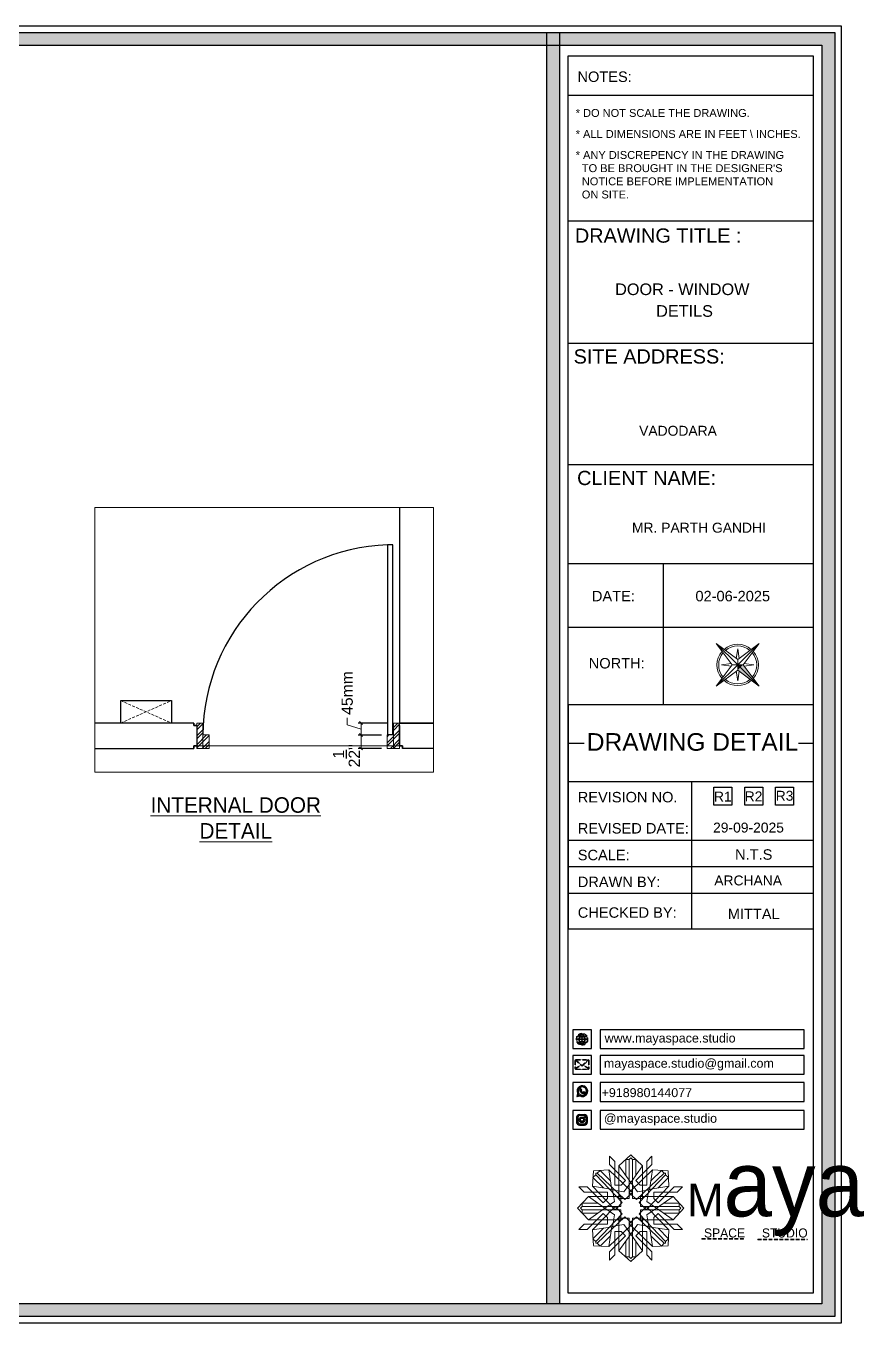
# Model space of a CAD drawing. Header units: millimetres. Extents: x 56222 to 3066687, y -650199 to -121287.
# Drawn here: x 150371 to 150519.8, y -180088.2 to -179858.1 of the extents above; entities that cross this region are included whole.
import ezdxf
from ezdxf.enums import TextEntityAlignment as Align

# ---------------------------------------------------------------- set-up
doc = ezdxf.new("R2010")
doc.units = ezdxf.units.MM
doc.header["$MEASUREMENT"] = 0
doc.header["$PDMODE"] = 35
for name, pattern in [('DASHED', [0.75, 0.5, -0.25]), ('DASHED2', [0.375, 0.25, -0.125]), ('DASHEDX2', [1.5, 1, -0.5])]:
    doc.linetypes.add(name, pattern=pattern)
doc.layers.get('Defpoints').update_dxf_attribs({"color": 220})
doc.layers.add('AR ELE-5', color=134, linetype='Continuous')
for name, color, linetype, lineweight in [('AR-Text', 250, 'Continuous', 13), ('AR-Wall', 7, 'Continuous', 35), ('dim05', 1, 'Continuous', 13), ('Dimension', 10, 'DASHEDX2', 20), ('el', 7, 'Continuous', 20), ('ELEC-wires', 1, 'DASHED2', 13), ('FIRST FLOOR ( DW_RAIL )', 7, 'Continuous', 9), ('FURNITURE', 32, 'Continuous', 9), ('NAME PLATE', 7, 'Continuous', 25), ('sec. mark', 5, 'Continuous', 25), ('SECOND FLOOR', 7, 'Continuous', 9), ('SECOND FLOOR  ( PLINE )', 251, 'Continuous', 30), ('title block', 7, 'Continuous', 9), ('wall', 7, 'Continuous', 30)]:
    doc.layers.add(name, color=color, linetype=linetype, lineweight=lineweight)
doc.layers.add('hatch', color=250, linetype='Continuous', lineweight=9, transparency=0.5)
doc.styles.add('Arial', font='arial.ttf')
doc.styles.add('DATE', font='swissc.ttf', dxfattribs={"height": 6.75})
doc.styles.get("Standard").update_dxf_attribs({"font": 'arial.ttf', "height": 6})
doc.dimstyles.new('ISO-25', dxfattribs={"dimtxt": 2.5, "dimasz": 1, "dimexe": 0.5, "dimexo": 1, "dimtad": 0, "dimdec": 1, "dimlunit": 4, "dimtxsty": 'Standard', "dimblk": 'OBLIQUE', "dimcen": 2.5, "dimclrd": 1, "dimclre": 1, "dimclrt": 5, "dimadec": 0, "dimazin": 0, "dimtfac": 1, "dimtdec": 1, "dimtmove": 0, "dimatfit": 3, "dimfxl": 1, "dimlwd": -1, "dimarcsym": 0})
pattern_1 = [(45, (58.6039, 4.1747), (-0.795495129, 0.795495129), []), (45, (59.1342, 4.1747), (-0.795495129, 0.795495129), [])]

# ---------------------------------------------------------------- blocks, each defined once
blk = doc.blocks.new('FSFSF')
at = {"color": 42, "lineweight": 5, "true_color": 0xe0ac11}
for p, q in [((28600.03, 143.51), (28600.03, 140.16)), ((28602.15, 141.41), (28600.03, 143.51)), ((28602.15, 141.41), (28602.15, 131.95)), ((28603.86, 139.69), (28608.58, 144.08)), ((28607.9, 142.22), (28606.58, 142.22)), ((28606.58, 142.22), (28606.58, 135.84)), ((28607.9, 142.22), (28608.58, 142.85)), ((28607.9, 142.22), (28607.9, 126.58)), ((28613.31, 139.69), (28608.58, 144.08)), ((28609.27, 142.22), (28608.59, 142.85)), ((28609.27, 142.22), (28609.27, 126.58)), ((28609.27, 142.22), (28610.59, 142.22)), ((28610.59, 142.22), (28610.59, 135.84)), ((28615.02, 141.41), (28617.14, 143.51)), ((28615.02, 141.41), (28615.02, 131.95)), ((28617.14, 143.51), (28617.14, 140.16)), ((28593.19, 131.45), (28593.54, 137.71)), ((28593.39, 135), (28594.56, 136.12)), ((28599.8, 138.06), (28593.54, 137.71)), ((28595.12, 136.69), (28594.53, 136.69)), ((28594.56, 136.12), (28594.56, 136.71)), ((28605.17, 124.98), (28594.56, 136.12)), ((28596.24, 137.86), (28595.12, 136.69)), ((28606.27, 126.08), (28595.12, 136.69)), ((28596.24, 137.86), (28600.47, 133.65)), ((28601.03, 130), (28599.8, 138.06)), ((28599.8, 138.05), (28608.58, 129.56)), ((28606.47, 133.76), (28600.03, 140.16)), ((28603.86, 126.58), (28603.86, 139.69)), ((28603.86, 139.69), (28608.58, 133.02)), ((28613.31, 139.69), (28608.59, 133.02)), ((28617.37, 138.05), (28608.59, 129.56)), ((28610.7, 133.76), (28617.14, 140.16)), ((28610.9, 126.08), (28622.05, 136.69)), ((28612.02, 124.98), (28622.62, 136.12)), ((28613.31, 126.58), (28613.31, 139.69)), ((28616.14, 130), (28617.37, 138.06)), ((28620.93, 137.86), (28616.7, 133.65)), ((28617.37, 138.06), (28623.63, 137.71)), ((28620.93, 137.86), (28622.05, 136.69)), ((28622.05, 136.69), (28622.64, 136.69)), ((28622.62, 136.12), (28622.62, 136.71)), ((28623.8, 135), (28622.62, 136.12)), ((28624, 131.45), (28623.65, 137.71)), ((28587.73, 131.22), (28591.08, 131.22)), ((28589.84, 129.1), (28587.73, 131.22)), ((28597.49, 124.78), (28591.08, 131.22)), ((28593.19, 131.45), (28601.69, 122.67)), ((28601.25, 130.22), (28593.19, 131.45)), ((28593.39, 135), (28597.6, 130.78)), ((28604.75, 131.95), (28602.15, 131.95)), ((28606.47, 133.76), (28604.75, 131.95)), ((28605.86, 129.18), (28608.58, 133.02)), ((28611.31, 129.18), (28608.59, 133.02)), ((28610.7, 133.76), (28612.42, 131.95)), ((28612.42, 131.95), (28615.02, 131.95)), ((28623.99, 131.45), (28615.5, 122.67)), ((28615.94, 130.22), (28624, 131.45)), ((28623.8, 135), (28619.59, 130.78)), ((28619.7, 124.78), (28626.1, 131.22)), ((28629.45, 131.22), (28626.1, 131.22)), ((28627.34, 129.1), (28629.45, 131.22)), ((28591.56, 127.39), (28587.17, 122.66)), ((28589.84, 129.1), (28599.29, 129.1)), ((28604.66, 127.39), (28591.56, 127.39)), ((28591.56, 127.39), (28598.23, 122.67)), ((28597.49, 124.78), (28599.29, 126.5)), ((28602.07, 125.39), (28598.23, 122.67)), ((28599.29, 126.5), (28599.29, 129.1)), ((28605.86, 129.18), (28601.03, 130)), ((28602.07, 125.39), (28601.25, 130.22)), ((28603.68, 126.54), (28603.68, 127.39)), ((28604.66, 126.54), (28603.68, 126.54)), ((28604.71, 127.57), (28603.86, 127.57)), ((28607.9, 126.58), (28603.86, 126.58)), ((28604.66, 123.35), (28604.66, 127.39)), ((28604.7, 126.58), (28604.71, 127.57)), ((28606.27, 126.08), (28608.58, 128.27)), ((28607.9, 128.92), (28608.58, 129.56)), ((28607.9, 128.92), (28608.58, 128.27)), ((28609.27, 128.92), (28608.59, 129.56)), ((28609.27, 128.92), (28608.59, 128.27)), ((28610.9, 126.08), (28608.59, 128.27)), ((28609.27, 126.58), (28613.31, 126.58)), ((28611.31, 129.18), (28616.14, 130)), ((28612.46, 126.58), (28612.46, 127.57)), ((28612.46, 127.57), (28613.31, 127.57)), ((28612.52, 123.35), (28612.52, 127.39)), ((28612.52, 127.39), (28625.63, 127.39)), ((28612.52, 126.54), (28613.51, 126.54)), ((28613.51, 126.54), (28613.51, 127.39)), ((28615.12, 125.39), (28615.94, 130.22)), ((28615.12, 125.39), (28618.96, 122.67)), ((28627.34, 129.1), (28617.89, 129.1)), ((28617.89, 126.5), (28617.89, 129.1)), ((28619.7, 124.78), (28617.89, 126.5)), ((28625.63, 127.39), (28618.96, 122.67)), ((28625.63, 127.39), (28630.02, 122.66)), ((28591.56, 117.94), (28587.17, 122.66)), ((28589.03, 123.35), (28588.4, 122.67)), ((28589.03, 121.98), (28588.4, 122.65)), ((28589.03, 123.35), (28589.03, 124.67)), ((28589.03, 124.67), (28595.4, 124.67)), ((28589.03, 123.35), (28604.66, 123.35)), ((28589.03, 121.98), (28604.66, 121.98)), ((28589.03, 121.98), (28589.03, 120.66)), ((28589.03, 120.66), (28595.4, 120.66)), ((28597.49, 120.54), (28591.08, 114.11)), ((28591.56, 117.94), (28598.23, 122.65)), ((28593.19, 113.88), (28601.69, 122.65)), ((28605.17, 120.35), (28594.56, 109.2)), ((28597.49, 120.54), (28599.29, 118.83)), ((28602.07, 119.94), (28598.23, 122.65)), ((28602.33, 123.35), (28601.69, 122.67)), ((28602.33, 121.98), (28601.69, 122.65)), ((28602.33, 123.35), (28602.97, 122.67)), ((28602.33, 121.98), (28602.97, 122.65)), ((28605.17, 124.98), (28602.97, 122.67)), ((28605.17, 120.35), (28602.97, 122.65)), ((28604.66, 121.98), (28604.66, 117.94)), ((28612.02, 124.98), (28614.21, 122.67)), ((28612.02, 120.35), (28614.21, 122.65)), ((28612.02, 120.35), (28622.62, 109.2)), ((28628.16, 123.35), (28612.52, 123.35)), ((28612.52, 121.98), (28612.52, 117.94)), ((28628.16, 121.98), (28612.52, 121.98)), ((28614.85, 123.35), (28614.21, 122.67)), ((28614.85, 121.98), (28614.21, 122.65)), ((28614.85, 123.35), (28615.5, 122.67)), ((28614.85, 121.98), (28615.5, 122.65)), ((28615.12, 119.94), (28618.96, 122.65)), ((28623.99, 113.88), (28615.5, 122.65)), ((28619.7, 120.54), (28617.89, 118.83)), ((28625.63, 117.94), (28618.96, 122.65)), ((28619.7, 120.54), (28626.1, 114.11)), ((28628.16, 124.67), (28621.78, 124.67)), ((28628.16, 120.66), (28621.78, 120.66)), ((28625.63, 117.94), (28630.02, 122.66)), ((28628.16, 123.35), (28628.16, 124.67)), ((28628.16, 123.35), (28628.78, 122.67)), ((28628.16, 121.98), (28628.78, 122.65)), ((28628.16, 121.98), (28628.16, 120.66)), ((28589.84, 116.23), (28587.73, 114.11)), ((28589.84, 116.23), (28599.29, 116.23)), ((28604.66, 117.94), (28591.56, 117.94)), ((28601.25, 115.1), (28593.19, 113.87)), ((28606.27, 119.15), (28595.12, 108.54)), ((28599.29, 118.83), (28599.29, 116.23)), ((28599.8, 107.17), (28608.58, 115.67)), ((28601.03, 115.23), (28599.8, 107.17)), ((28605.86, 116.05), (28601.03, 115.23)), ((28602.07, 119.94), (28601.25, 115.1)), ((28604.66, 118.78), (28603.68, 118.78)), ((28603.68, 118.78), (28603.68, 117.94)), ((28607.9, 118.65), (28603.86, 118.65)), ((28603.86, 118.65), (28603.86, 105.54)), ((28604.71, 117.66), (28603.86, 117.66)), ((28604.7, 118.65), (28604.71, 117.66)), ((28605.86, 116.05), (28608.58, 112.21)), ((28606.27, 119.15), (28608.58, 116.96)), ((28607.9, 103.01), (28607.9, 118.65)), ((28607.9, 116.31), (28608.58, 116.96)), ((28607.9, 116.31), (28608.58, 115.67)), ((28610.9, 119.15), (28608.59, 116.96)), ((28609.27, 116.31), (28608.59, 116.96)), ((28609.27, 116.31), (28608.59, 115.67)), ((28611.31, 116.05), (28608.59, 112.21)), ((28617.37, 107.17), (28608.59, 115.67)), ((28609.27, 118.65), (28613.31, 118.65)), ((28609.27, 103.01), (28609.27, 118.65)), ((28610.9, 119.15), (28622.05, 108.54)), ((28611.31, 116.05), (28616.14, 115.23)), ((28612.46, 118.65), (28612.46, 117.66)), ((28612.46, 117.66), (28613.31, 117.66)), ((28612.52, 118.78), (28613.51, 118.78)), ((28612.52, 117.94), (28625.63, 117.94)), ((28613.31, 118.65), (28613.31, 105.54)), ((28613.51, 118.78), (28613.51, 117.94)), ((28615.12, 119.94), (28615.94, 115.1)), ((28615.94, 115.1), (28624, 113.87)), ((28616.14, 115.23), (28617.37, 107.17)), ((28617.89, 118.83), (28617.89, 116.23)), ((28627.34, 116.23), (28617.89, 116.23)), ((28627.34, 116.23), (28629.45, 114.11)), ((28587.73, 114.11), (28591.08, 114.11)), ((28593.19, 113.87), (28593.54, 107.62)), ((28593.39, 110.32), (28597.6, 114.55)), ((28593.39, 110.32), (28594.56, 109.2)), ((28596.24, 107.37), (28600.47, 111.58)), ((28606.47, 111.47), (28600.03, 105.07)), ((28602.15, 103.82), (28602.15, 113.27)), ((28604.75, 113.27), (28602.15, 113.27)), ((28603.86, 105.54), (28608.58, 112.21)), ((28606.47, 111.47), (28604.75, 113.27)), ((28613.31, 105.54), (28608.59, 112.21)), ((28610.7, 111.47), (28612.42, 113.27)), ((28610.7, 111.47), (28617.14, 105.07)), ((28612.42, 113.27), (28615.02, 113.27)), ((28615.02, 103.82), (28615.02, 113.27)), ((28620.93, 107.37), (28616.7, 111.58)), ((28623.8, 110.32), (28619.59, 114.55)), ((28623.8, 110.32), (28622.62, 109.2)), ((28624, 113.87), (28623.65, 107.62)), ((28629.45, 114.11), (28626.1, 114.11)), ((28599.8, 107.17), (28593.54, 107.52)), ((28595.12, 108.54), (28594.53, 108.54)), ((28594.56, 109.2), (28594.56, 108.61)), ((28596.24, 107.37), (28595.12, 108.54)), ((28600.03, 101.71), (28600.03, 105.07)), ((28603.86, 105.54), (28608.58, 101.15)), ((28606.58, 103.01), (28606.58, 109.38)), ((28613.31, 105.54), (28608.58, 101.15)), ((28610.59, 103.01), (28610.59, 109.38)), ((28617.14, 101.71), (28617.14, 105.07)), ((28617.37, 107.17), (28623.63, 107.52)), ((28620.93, 107.37), (28622.05, 108.54)), ((28622.05, 108.54), (28622.64, 108.54)), ((28622.62, 109.2), (28622.62, 108.61)), ((28602.15, 103.82), (28600.03, 101.71)), ((28607.9, 103.01), (28606.58, 103.01)), ((28607.9, 103.01), (28608.58, 102.38)), ((28609.27, 103.01), (28608.59, 102.38)), ((28609.27, 103.01), (28610.59, 103.01)), ((28615.02, 103.82), (28617.14, 101.71))]:
    blk.add_line(p, q, dxfattribs=at)
blk = doc.blocks.new('hgwg')
at = {"layer": 'Dimension', "true_color": 0xd39e00}
h = blk.add_hatch(color=42, dxfattribs=at)
h.dxf.hatch_style = 1
h.paths.add_polyline_path([(27505.71, 45.05), (27494.27, 45.05), (27494.27, 44.9), (27505.71, 44.9)])
h = blk.add_hatch(color=42, dxfattribs=at)
h.dxf.hatch_style = 1
h.paths.add_polyline_path([(27523.3, 44.9), (27509.68, 44.9), (27509.68, 44.75), (27523.3, 44.75)])
at = {"layer": 'Dimension', "color": 42, "true_color": 0xd39e00}
for p, q in [((27494.27, 45.05), (27505.71, 45.05)), ((27494.27, 44.9), (27494.27, 45.05)), ((27494.27, 44.9), (27505.71, 44.9)), ((27505.71, 45.05), (27505.71, 44.9)), ((27509.68, 44.9), (27523.3, 44.9)), ((27509.68, 44.9), (27509.68, 44.75)), ((27509.68, 44.75), (27523.3, 44.75)), ((27523.3, 44.75), (27523.3, 44.9))]:
    blk.add_line(p, q, dxfattribs=at)
at = {"layer": 'Dimension', "color": 42, "true_color": 0xd39e00, "attachment_point": 1}
for s, width, insert, char_height in [('{\\fCinzel|b0|i0|c0|p2;\\H1.5x;M\\fAmsterdam One|b0|i0|c0|p2;\\H2x;aya}', 85.3277, (27490.17, 69.17), 6), ('{\\fCinzel|b0|i0|c0|p0;SPACE     STUDIO}', 66.129, (27494.83, 47.86), 2.5)]:
    blk.add_mtext_dynamic_manual_height_columns(s, width=width, gutter_width=30, heights=[0], dxfattribs=dict(at, insert=insert, char_height=char_height))
blk = doc.blocks.new('QEGW4TG')
at = {"layer": 'Dimension', "true_color": 0x000000}
h = blk.add_hatch(color=18, dxfattribs=at)
h.dxf.hatch_style = 1
h.paths.add_polyline_path([(2.69, 1.93, 0.170513), (2.95, 1.97, 0.190337), (3.11, 2.18, 0.316231), (3.07, 2.28), (2.79, 2.37, 0.273721), (2.69, 2.34, 0.040749), (2.63, 2.27, -0.441282), (2.53, 2.25, -0.11828), (2.06, 2.64, -0.441282), (2.07, 2.74, 0.040749), (2.13, 2.81, 0.290083), (2.14, 2.92), (2.01, 3.18, 0.316231), (1.91, 3.2, 0.190337), (1.73, 3, 0.170513), (1.72, 2.74, 0.252784)], flags=0)
h.paths.add_polyline_path([(1.19, 1.98), (1.03, 1.3, 0.550912), (1.11, 1.23), (1.75, 1.39, 6.344125)])
h.paths.add_polyline_path([(1.81, 1.7), (1.4, 1.6), (1.5, 2.03, -9.071339)], flags=16)
h.paths.add_polyline_path([(3.11, 2.16, -0.17811), (2.95, 1.97, -0.170513), (2.69, 1.93, -0.252784), (1.72, 2.74, -0.170513), (1.73, 3, -0.17811), (1.89, 3.19, -0.370089), (2.01, 3.18), (2.14, 2.92, -0.307185), (2.13, 2.8, -0.041087), (2.06, 2.73, 0.321676), (2.05, 2.65, 0.126524), (2.55, 2.24, 0.312216), (2.62, 2.26, -0.041087), (2.68, 2.34, -0.290673), (2.79, 2.37), (3.07, 2.28, -0.370089)], flags=0)
h = blk.add_hatch(color=18, dxfattribs=at)
h.dxf.hatch_style = 1
h.paths.add_polyline_path([(2.79, 2.37, 0.273721), (2.69, 2.34, 0.040749), (2.63, 2.27, -0.441282), (2.53, 2.25, -0.11828), (2.06, 2.64, -0.441282), (2.07, 2.74, 0.040749), (2.13, 2.81, 0.290083), (2.14, 2.92), (2.01, 3.18, 0.316231), (1.91, 3.2, 0.190337), (1.73, 3, 0.170513), (1.72, 2.74, 0.252784), (2.69, 1.93, 0.170513), (2.95, 1.97, 0.190337), (3.11, 2.18, 0.316231), (3.07, 2.28)])
for p, q in [((1.19, 1.98), (1.03, 1.3)), ((1.1, 1.23), (1.75, 1.39)), ((1.5, 2.03), (1.4, 1.6)), ((1.4, 1.6), (1.81, 1.7)), ((2.01, 3.18), (2.14, 2.92)), ((3.07, 2.28), (2.8, 2.36))]:
    blk.add_line(p, q)
blk.add_lwpolyline([(0, 0), (4.68, 0), (4.68, 4.68), (0, 4.68)], close=True)
for centre, radius, start, end in [((2.39, 2.56), 1.34, 241.4727, 205.6422), ((2.39, 2.56), 1.04, 235.9962, 210.8333), ((1.09, 1.29), 0.0598, 164.8483, 282.1458), ((2.09, 2.87), 0.39, 159.7007, 198.4072), ((2.96, 3.23), 1.33, 201.4218, 258.1669), ((2.07, 2.87), 0.364, 118.9685, 159.3648), ((1.94, 3.12), 0.0896, 41.8985, 123.1344), ((2.11, 2.68), 0.066, 135.9932, 224.8892), ((1.67, 3.16), 0.586, 312.4617, 321.8728), ((3.12, 3.42), 1.31, 216.5455, 243.5279), ((2.05, 2.87), 0.104, 320.3924, 28.6971), ((2.57, 2.3), 0.066, 234.2482, 323.1441), ((3.11, 1.94), 0.586, 137.2645, 146.6756), ((2.76, 2.27), 0.104, 70.4402, 138.745), ((2.75, 2.31), 0.39, 260.7301, 299.4366), ((2.76, 2.29), 0.364, 299.7725, 340.1688), ((3.03, 2.2), 0.0896, 336.0029, 57.2388)]:
    blk.add_arc(centre, radius, start, end)
blk = doc.blocks.new('ASGERG')
at = {"layer": 'Dimension', "true_color": 0x000000}
h = blk.add_hatch(color=18, dxfattribs=at)
h.dxf.hatch_style = 1
h.paths.add_polyline_path([(0.99, 1.7, 0.353872), (1.69, 1.03), (2.96, 1.03, 0.353872), (3.66, 1.7), (3.66, 2.99, 0.353872), (2.96, 3.67), (1.69, 3.67, 0.353872), (0.99, 2.99)])
h.paths.add_polyline_path([(1.27, 2.97, -0.353872), (1.72, 3.4), (2.94, 3.4, -0.353872), (3.38, 2.97), (3.38, 1.72, -0.353872), (2.94, 1.3), (1.72, 1.3, -0.353872), (1.27, 1.72)], flags=16)
h.paths.add_polyline_path([(3.02, 2.35, -1), (1.64, 2.35, -1)], flags=0)
h.paths.add_polyline_path([(2.74, 2.35, -1), (1.92, 2.35, -1)], flags=0)
h.paths.add_polyline_path([(2.86, 3.02, -1), (3.19, 3.02, -1)], flags=0)
h.paths.add_polyline_path([(1.64, 2.35, 1), (3.02, 2.35, 1)], flags=0)
h = blk.add_hatch(color=18, dxfattribs=at)
h.dxf.hatch_style = 1
h.paths.add_polyline_path([(1.64, 2.35, 1), (3.02, 2.35, 1)])
h.paths.add_polyline_path([(2.74, 2.35, -1), (1.92, 2.35, -1)], flags=16)
h = blk.add_hatch(color=18, dxfattribs=at)
h.dxf.hatch_style = 1
h.paths.add_polyline_path([(3.19, 3.02, 1), (2.86, 3.02, 1)])
for p, q in [((1.69, 3.67), (2.96, 3.67)), ((2.94, 3.4), (1.72, 3.4)), ((0.99, 2.99), (0.99, 1.7)), ((1.27, 2.97), (1.27, 1.72)), ((1.69, 1.03), (2.96, 1.03)), ((2.94, 1.3), (1.72, 1.3)), ((3.38, 2.97), (3.38, 1.72)), ((3.66, 2.99), (3.66, 1.7))]:
    blk.add_line(p, q)
blk.add_lwpolyline([(0, 0), (4.68, 0), (4.68, 4.68), (0, 4.68)], close=True)
for centre, radius in [((2.33, 2.35), 0.694), ((2.33, 2.35), 0.414), ((3.02, 3.02), 0.168)]:
    blk.add_circle(centre, radius)
for centre, radius, start, end in [((1.76, 2.89), 0.778, 94.8631, 172.8127), ((1.76, 2.91), 0.491, 94.8631, 172.8127), ((2.9, 2.91), 0.491, 7.1873, 85.1369), ((2.89, 2.89), 0.778, 7.1873, 85.1369), ((1.76, 1.8), 0.778, 187.1873, 265.1369), ((1.76, 1.78), 0.491, 187.1873, 265.1369), ((2.9, 1.78), 0.491, 274.8631, 352.8127), ((2.89, 1.8), 0.778, 274.8631, 352.8127)]:
    blk.add_arc(centre, radius, start, end)
blk = doc.blocks.new('ETYETE')
at = {"layer": 'Dimension', "true_color": 0x000000}
h = blk.add_hatch(color=18, dxfattribs=at)
h.dxf.hatch_style = 1
h.paths.add_polyline_path([(3.76, 1.14, 0.414214), (4.12, 1.5), (4.12, 3.29, 0.414214), (3.76, 3.65), (0.92, 3.65, 0.414214), (0.56, 3.29), (0.56, 1.5, 0.414214), (0.92, 1.14)])
h.paths.add_polyline_path([(2.61, 2.22), (3.92, 1.34, -0.198912), (3.76, 1.28), (0.92, 1.28, -0.198912), (0.76, 1.34), (2.08, 2.22), (2.34, 1.98)], flags=16)
h.paths.add_polyline_path([(2.34, 2.16), (0.89, 3.51, -0.028783), (0.92, 3.52), (3.76, 3.52, -0.028783), (3.79, 3.51)], flags=16)
h.paths.add_polyline_path([(2.71, 2.32), (3.92, 3.45, -0.202482), (3.99, 3.29), (3.99, 1.5, -0.043076), (3.98, 1.46)], flags=16)
h.paths.add_polyline_path([(1.98, 2.32), (0.7, 1.46, -0.043076), (0.7, 1.5), (0.7, 3.29, -0.202482), (0.76, 3.45)], flags=16)
blk.add_lwpolyline([(0, 0), (4.68, 0), (4.68, 4.68), (0, 4.68)], close=True)
at = {"layer": 'Dimension', "color": 18, "true_color": 0x000000}
for p, q in [((0.56, 3.29), (0.56, 1.5)), ((0.7, 3.29), (0.7, 1.5)), ((0.76, 3.45), (1.98, 2.32)), ((0.89, 3.51), (2.34, 2.16)), ((0.92, 3.65), (3.76, 3.65)), ((0.92, 3.52), (3.76, 3.52)), ((2.34, 2.16), (3.79, 3.51)), ((2.71, 2.32), (3.92, 3.45)), ((3.99, 3.29), (3.99, 1.5)), ((4.12, 3.29), (4.12, 1.5)), ((0.7, 1.46), (1.98, 2.32)), ((0.76, 1.34), (2.08, 2.22)), ((0.92, 1.28), (3.76, 1.28)), ((0.92, 1.14), (3.76, 1.14)), ((2.08, 2.22), (2.34, 1.98)), ((2.34, 1.98), (2.61, 2.22)), ((3.92, 1.34), (2.61, 2.22)), ((3.98, 1.46), (2.71, 2.32))]:
    blk.add_line(p, q, dxfattribs=at)
for centre, radius, start, end in [((0.92, 3.29), 0.358, 90, 180), ((0.92, 3.29), 0.224, 134.2136, 180), ((0.92, 3.29), 0.224, 90, 96.5948), ((3.76, 3.29), 0.358, 0, 90), ((3.76, 3.29), 0.224, 83.4052, 90), ((3.76, 3.29), 0.224, 0, 45.7864), ((0.92, 1.5), 0.358, 180, 270), ((0.92, 1.5), 0.224, 180, 189.8662), ((0.92, 1.5), 0.224, 225, 270), ((3.76, 1.5), 0.358, 270, 0), ((3.76, 1.5), 0.224, 270, 315), ((3.76, 1.5), 0.224, 350.1338, 0)]:
    blk.add_arc(centre, radius, start, end, dxfattribs=at)
blk = doc.blocks.new('DTGWEGEARG')
at = {"layer": 'Dimension', "true_color": 0x000000}
h = blk.add_hatch(color=18, dxfattribs=at)
h.dxf.hatch_style = 1
h.paths.add_polyline_path([(3.83, 2.34, 1), (0.85, 2.34, 1)])
h.paths.add_polyline_path([(2.51, 1.01, 0.105795), (2.96, 1.58, -0.055205), (3.3, 1.41, -0.169822)], flags=16)
h.paths.add_polyline_path([(2.41, 1.12), (2.41, 1.69, -0.058279), (2.81, 1.63, -0.103353)], flags=16)
h.paths.add_polyline_path([(2.26, 1.13, -0.101741), (1.87, 1.63, -0.057171), (2.26, 1.69)], flags=16)
h.paths.add_polyline_path([(2.17, 1.01, -0.169822), (1.38, 1.41, -0.055205), (1.72, 1.58, 0.105795)], flags=16)
h.paths.add_polyline_path([(3.02, 1.72, 0.081336), (3.13, 2.27), (3.68, 2.27, -0.152069), (3.4, 1.52, 0.05687)], flags=16)
h.paths.add_polyline_path([(2.87, 1.77, 0.061945), (2.41, 1.84), (2.41, 2.27), (2.98, 2.27, -0.081344)], flags=16)
h.paths.add_polyline_path([(2.26, 1.84, 0.060923), (1.8, 1.77, -0.081344), (1.7, 2.27), (2.26, 2.27)], flags=16)
h.paths.add_polyline_path([(1.66, 1.72, 0.05687), (1.28, 1.52, -0.152069), (1, 2.27), (1.55, 2.27, 0.081336)], flags=16)
h.paths.add_polyline_path([(2.41, 2.42), (2.41, 2.83, 0.061945), (2.87, 2.91, -0.080009), (2.98, 2.42)], flags=16)
h.paths.add_polyline_path([(3.13, 2.42, 0.080116), (3.02, 2.96, 0.05687), (3.4, 3.16, 0.028258), (3.3, 3.27, -0.055205), (2.96, 3.1, 0.105795), (2.51, 3.67, -0.36029), (3.68, 2.42)], flags=16)
h.paths.add_polyline_path([(2.26, 2.42), (1.7, 2.42, -0.080009), (1.8, 2.91, 0.060923), (2.26, 2.84)], flags=16)
h.paths.add_polyline_path([(1.55, 2.42), (1, 2.42, -0.150466), (1.28, 3.16, 0.05687), (1.66, 2.96, 0.080116)], flags=16)
h.paths.add_polyline_path([(2.41, 2.98), (2.41, 3.56, -0.103353), (2.81, 3.05, -0.058279)], flags=16)
h.paths.add_polyline_path([(2.26, 2.99, -0.057171), (1.87, 3.05, -0.101741), (2.26, 3.55)], flags=16)
h.paths.add_polyline_path([(1.72, 3.1, -0.055205), (1.38, 3.27, -0.169822), (2.17, 3.67, 0.105795)], flags=16)
blk.add_lwpolyline([(0, 0), (4.68, 0), (4.68, 4.68), (0, 4.68)], close=True)
at = {"layer": 'Dimension', "color": 18, "true_color": 0x000000}
for p, q in [((2.26, 3.55), (2.26, 2.99)), ((2.41, 3.56), (2.41, 2.98)), ((1, 2.42), (1.55, 2.42)), ((1, 2.27), (1.55, 2.27)), ((1.7, 2.42), (2.26, 2.42)), ((1.7, 2.27), (2.26, 2.27)), ((2.26, 2.84), (2.26, 2.42)), ((2.26, 2.27), (2.26, 1.84)), ((2.26, 1.69), (2.26, 1.13)), ((2.41, 2.83), (2.41, 2.42)), ((2.41, 2.42), (2.98, 2.42)), ((2.41, 2.27), (2.98, 2.27)), ((2.41, 2.27), (2.41, 1.84)), ((2.41, 1.69), (2.41, 1.12)), ((3.13, 2.42), (3.68, 2.42)), ((3.13, 2.27), (3.68, 2.27))]:
    blk.add_line(p, q, dxfattribs=at)
blk.add_circle((2.34, 2.34), 1.49, dxfattribs=at)
for centre, radius, start, end in [((2.34, 2.34), 1.34, 97.3549, 135.9073), ((2.34, 4.74), 1.75, 236.7417, 249.3811), ((3.28, 2.34), 1.73, 129.9301, 154.0867), ((3.28, 2.34), 1.58, 130.1073, 153.3446), ((1.4, 2.34), 1.58, 26.6554, 50.2584), ((2.34, 2.34), 1.34, 3.3907, 82.6451), ((1.4, 2.34), 1.73, 25.9133, 50.0699), ((2.34, 4.74), 1.75, 290.6189, 303.2583), ((2.34, 2.34), 1.34, 142.3819, 176.6093), ((2.34, 2.34), 1.34, 183.0315, 217.6181), ((2.34, 4.74), 1.9, 236.1399, 249.1595), ((2.34, -0.06), 1.9, 110.8405, 123.8601), ((2.34, -0.06), 1.75, 110.6189, 123.2583), ((2.34, 2.34), 1.34, 224.0927, 262.6451), ((3.28, 2.34), 1.73, 159.0567, 177.3789), ((3.28, 2.34), 1.73, 182.3435, 200.9433), ((3.28, 2.34), 1.58, 158.8325, 177.1302), ((3.28, 2.34), 1.58, 182.5658, 201.1675), ((3.28, 2.34), 1.73, 205.9133, 230.0699), ((2.34, 4.74), 1.9, 253.6799, 267.6253), ((2.34, -0.06), 1.9, 92.3747, 106.3201), ((2.34, 4.74), 1.75, 254.3336, 267.422), ((2.34, -0.06), 1.75, 92.578, 105.6664), ((3.28, 2.34), 1.58, 206.6554, 229.8927), ((2.34, 4.74), 1.75, 272.3248, 285.6664), ((2.34, 4.74), 1.9, 272.1415, 286.3201), ((2.34, -0.06), 1.9, 73.6799, 87.8585), ((2.34, -0.06), 1.75, 74.3336, 87.6752), ((1.4, 2.34), 1.58, 309.7416, 333.3446), ((1.4, 2.34), 1.73, 309.9301, 334.0867), ((2.34, 2.34), 1.34, 277.3549, 315.9073), ((1.4, 2.34), 1.58, 2.8698, 21.1675), ((1.4, 2.34), 1.58, 338.8325, 357.4342), ((2.34, -0.06), 1.75, 56.7417, 69.3811), ((2.34, 4.74), 1.9, 290.8405, 303.8601), ((1.4, 2.34), 1.73, 2.6211, 20.9433), ((1.4, 2.34), 1.73, 339.0567, 357.6565), ((2.34, -0.06), 1.9, 56.1399, 69.1595), ((2.34, 2.34), 1.34, 322.3819, 356.9685)]:
    blk.add_arc(centre, radius, start, end, dxfattribs=at)
blk = doc.blocks.new('4t')
at = {"transparency": 33554607}
h = blk.add_hatch(color=1, dxfattribs=at)
h.dxf.hatch_style = 1
h.paths.add_polyline_path([(45531.33, -35822.29), (45529.23, -35821.83), (45528.09, -35837.01)])
h = blk.add_hatch(color=1, dxfattribs=at)
h.dxf.hatch_style = 1
h.paths.add_polyline_path([(45533.44, -35822.75), (45531.33, -35822.29), (45528.09, -35837.01)])
h = blk.add_hatch(color=1, dxfattribs=at)
h.dxf.hatch_style = 1
h.paths.add_polyline_path([(45531.8, -35820.19), (45529.23, -35821.83), (45531.33, -35822.29)])
h = blk.add_hatch(color=1, dxfattribs=at)
h.dxf.hatch_style = 1
h.paths.add_polyline_path([(45531.8, -35820.19), (45531.33, -35822.29), (45533.44, -35822.75)])
at = {"layer": 'title block', "color": 7, "lineweight": 9}
for p, q in [((45535.51, -35803.37), (45530.16, -35817.62)), ((45535.51, -35803.37), (45531.8, -35820.19)), ((45534.36, -35818.55), (45535.51, -35803.37)), ((45530.5, -35816.7), (45526.88, -35812.49)), ((45526.88, -35812.49), (45529.18, -35817.55)), ((45539.5, -35815.27), (45534.44, -35817.57)), ((45535.28, -35818.89), (45539.5, -35815.27)), ((45530.16, -35817.62), (45514.98, -35816.48)), ((45514.98, -35816.48), (45529.23, -35821.83)), ((45514.98, -35816.48), (45531.8, -35820.19)), ((45528.31, -35821.48), (45524.1, -35825.11)), ((45524.1, -35825.11), (45529.16, -35822.81)), ((45531.8, -35820.19), (45528.09, -35837.01)), ((45529.23, -35821.83), (45528.09, -35837.01)), ((45528.09, -35837.01), (45533.44, -35822.75)), ((45531.8, -35820.19), (45529.23, -35821.83)), ((45531.8, -35820.19), (45530.16, -35817.62)), ((45534.36, -35818.55), (45531.8, -35820.19)), ((45533.44, -35822.75), (45531.8, -35820.19)), ((45531.8, -35820.19), (45548.62, -35823.9)), ((45533.44, -35822.75), (45548.62, -35823.9)), ((45548.62, -35823.9), (45534.36, -35818.55)), ((45536.71, -35827.89), (45534.42, -35822.83)), ((45533.09, -35823.67), (45536.71, -35827.89))]:
    blk.add_line(p, q, dxfattribs=at)
for radius, start, end in [(11.79, 81.35997, 163.76651), (10.83, 82.42855, 162.69793), (10.83, 352.42855, 72.69793), (11.79, 351.35997, 73.76651), (11.79, 171.35997, 253.76651), (10.83, 172.42855, 252.69793), (11.79, 261.35997, 343.76651), (10.83, 262.42855, 342.69793)]:
    blk.add_arc((45531.8, -35820.19), radius, start, end, dxfattribs=at)
blk = doc.blocks.new('LAYOUT FILE')
at = {"layer": 'NAME PLATE', "true_color": 0xd39e00}
h = blk.add_hatch(color=42, dxfattribs=at)
h.paths.add_polyline_path([(3346889.83, -513806.18), (3346889.83, -514260.7), (3347535.56, -514260.7), (3347535.56, -513806.18)])
h.paths.add_polyline_path([(3346894.36, -513810.71), (3347531.03, -513810.71), (3347531.03, -514256.17), (3346894.36, -514256.17)], flags=16)
blk.add_hatch(color=42, dxfattribs=at).paths.add_polyline_path([(3347433.6, -514256.17), (3347438.13, -514256.17), (3347438.13, -513806.18), (3347433.6, -513806.18)])
at = {"layer": 'NAME PLATE', "color": 42, "true_color": 0xd39e00}
for p, q in [((3347527.96, -513828.55), (3347441.2, -513828.55)), ((3347527.96, -513872.99), (3347441.2, -513872.99)), ((3347527.96, -513916.26), (3347441.2, -513916.26)), ((3347527.96, -513959.27), (3347441.2, -513959.27)), ((3347527.96, -513994.31), (3347441.2, -513994.31)), ((3347474.77, -513994.31), (3347474.77, -514044.12)), ((3347527.96, -514016.86), (3347441.2, -514016.86)), ((3347527.96, -514044.12), (3347441.2, -514044.12)), ((3347441.2, -514044.12), (3347441.2, -514123.43)), ((3347527.96, -514044.12), (3347527.96, -514123.43)), ((3347441.2, -514057.72), (3347446.81, -514057.72)), ((3347522.72, -514057.72), (3347527.96, -514057.72)), ((3347441.2, -514071.32), (3347527.96, -514071.32)), ((3347484.98, -514123.43), (3347484.98, -514071.32)), ((3347527.96, -514092.16), (3347441.2, -514092.16)), ((3347527.96, -514101.55), (3347441.2, -514101.55)), ((3347527.96, -514110.94), (3347441.2, -514110.94)), ((3347441.2, -514123.43), (3347527.96, -514123.43))]:
    blk.add_line(p, q, dxfattribs=at)
for points in [[(3346887.56, -513803.91), (3347537.83, -513803.91), (3347537.83, -514262.96), (3346887.56, -514262.96)], [(3346889.83, -513806.18), (3347535.56, -513806.18), (3347535.56, -514260.7), (3346889.83, -514260.7)], [(3347433.6, -514256.17), (3347433.6, -513806.18), (3347438.13, -513806.18), (3347438.13, -514256.17)], [(3346894.36, -513810.71), (3347531.03, -513810.71), (3347531.03, -514256.17), (3346894.36, -514256.17)], [(3347441.2, -514252.44), (3347441.2, -513814.44), (3347527.96, -513814.44), (3347527.96, -514252.44)], [(3347492.73, -514073.33), (3347499.12, -514073.33), (3347499.12, -514079.72), (3347492.73, -514079.72)], [(3347503.67, -514073.33), (3347510.06, -514073.33), (3347510.06, -514079.72), (3347503.67, -514079.72)], [(3347514.62, -514073.33), (3347521.01, -514073.33), (3347521.01, -514079.72), (3347514.62, -514079.72)]]:
    blk.add_lwpolyline(points, close=True, dxfattribs=at)
at = {"layer": 'NAME PLATE', "color": 0}
for points in [[(3347452.43, -514165.84), (3347524.78, -514165.84), (3347524.78, -514159.23), (3347452.43, -514159.23)], [(3347452.43, -514174.87), (3347524.78, -514174.87), (3347524.78, -514168.26), (3347452.43, -514168.26)], [(3347452.46, -514184.5), (3347524.78, -514184.5), (3347524.78, -514177.88), (3347452.46, -514177.88)], [(3347452.43, -514194.36), (3347524.78, -514194.36), (3347524.78, -514187.74), (3347452.43, -514187.74)]]:
    blk.add_lwpolyline(points, close=True, dxfattribs=at)
at = {"layer": 'NAME PLATE', "xscale": 0.6215000753186288, "yscale": 0.6215000753186288, "zscale": 0.6215000753186288, "rotation": 57.43675864906671}
blk.add_blockref('4t', (3313507.76, -525897.34), dxfattribs=at)
at = {"layer": 'NAME PLATE', "color": 0, "xscale": 1.413658832510879, "yscale": 1.413658832510879, "zscale": 1.413658832510879}
for name, p in [('DTGWEGEARG', (3347442.76, -514165.84)), ('ETYETE', (3347442.76, -514174.87)), ('QEGW4TG', (3347442.8, -514184.5)), ('ASGERG', (3347442.76, -514194.36))]:
    blk.add_blockref(name, p, dxfattribs=at)
at = {"layer": 'NAME PLATE', "color": 42, "true_color": 0xd39e00}
for name, p, xscale, yscale, zscale in [('FSFSF', (3322302.67, -514330.17), 0.8794785156214666, 0.8794785156214666, 0.8794785156214666), ('hgwg', (3312200.76, -514290.9), 1.283459272116341, 1.283459272116341, 1.283459272116341)]:
    blk.add_blockref(name, p, dxfattribs=dict(at, xscale=xscale, yscale=yscale, zscale=zscale))
at = {"layer": 'NAME PLATE', "style": 'Arial'}
for s, height, p in [('NOTES:', 3.699, (3347454.07, -513823.73)), ('DRAWING TITLE : ', 5.0338, (3347474.01, -513880.61)), ('SITE ADDRESS:', 5.0338, (3347469.85, -513923.39)), ('CLIENT NAME:', 5.0338, (3347468.93, -513966.4)), ('DATE:', 3.699, (3347457.17, -514007.54)), ('02-06-2025', 3.699, (3347499.44, -514007.54)), ('NORTH:', 3.699, (3347458.35, -514031.31)), ('DRAWING DETAIL', 6.2234, (3347485.18, -514060.42)), ('REVISION NO.', 3.6986, (3347462.21, -514078.69)), ('REVISED DATE: ', 3.6986, (3347464.94, -514089.72)), ('SCALE:', 3.699, (3347453.75, -514099.17)), ('DRAWN BY:', 3.699, (3347459.2, -514108.68)), ('CHECKED BY:', 3.6986, (3347462.07, -514119.53)), ('MITTAL', 3.699, (3347506.87, -514120.02))]:
    blk.add_text(s, height=height, dxfattribs=at).set_placement(p, align=Align.CENTER)
for s, insert, char_height, width, attachment_point in [('* DO NOT SCALE THE DRAWING.', (3347443.82, -513833.31, 0), 2.7974, 108.0765, 1), ('* ALL DIMENSIONS ARE IN FEET \\\\ INCHES.', (3347443.82, -513840.75, 0), 2.7974, 108.0765, 1), ("* ANY DISCREPENCY IN THE DRAWING \\P  TO BE BROUGHT IN THE DESIGNER'S\\P  NOTICE BEFORE IMPLEMENTATION \\P  ON SITE.", (3347443.82, -513848.18, 0), 2.7974, 108.0765, 1), ('N.T.S', (3347506.87, -514095.29, 0), 3.699, 7.2187, 2)]:
    blk.add_mtext(s, dxfattribs=dict(at, insert=insert, char_height=char_height, width=width, attachment_point=attachment_point))
at = {"layer": 'NAME PLATE', "color": 0, "char_height": 3.1609, "attachment_point": 1}
for s, width, gutter_width, insert in [('www.mayaspace.studio', 49.6053, 41.49, (3347454.06, -514160.52, 0)), ('mayaspace.studio@gmail.com', 30.9472, 25.89, (3347453.81, -514169.44, 0)), ('+918980144077', 120.6798, 25.89, (3347452.99, -514179.84, 0)), ('@mayaspace.studio', 30.9472, 25.89, (3347453.81, -514188.92, 0))]:
    blk.add_mtext_dynamic_manual_height_columns(s, width=width, gutter_width=gutter_width, heights=[0], dxfattribs=dict(at, insert=insert))
blk = doc.blocks.new('6616')
at = {"color": 242, "linetype": 'DASHED', "true_color": 0xcd2027}
for p, q in [((386784.79, -36915.77), (386775.78, -36911.78)), ((386784.79, -36911.78), (386775.78, -36915.77))]:
    blk.add_line(p, q, dxfattribs=at)
at = {"layer": 'ELEC-wires', "color": 5, "linetype": 'ByBlock', "lineweight": 30, "ltscale": 4}
blk.add_lwpolyline([(386775.78, -36911.78), (386784.79, -36911.78), (386784.79, -36915.77), (386775.78, -36915.77)], close=True, dxfattribs=at)
blk = doc.blocks.new('_Oblique')
at = {"layer": 'wall', "color": 0, "lineweight": -2}
blk.add_line((-0.5, -0.5), (0.5, 0.5), dxfattribs=at)
blk = doc.blocks.new('*D1267')
at = {"layer": 'Defpoints', "color": 0, "lineweight": 0, "transparency": 16777216}
for p in [(150430.52, -179983.85), (150435.16, -179983.85, -0.11), (150436.26, -179981.73, -0.11)]:
    blk.add_point(p, dxfattribs=at)
at = {"layer": 'dim05', "color": 1, "linetype": 'Continuous', "transparency": 16777216}
for p, q in [((150428.07, -179982.05), (150428.07, -179980.8)), ((150430.52, -179982.79), (150428.07, -179982.05)), ((150430.52, -179981.73), (150430.52, -179983.85))]:
    blk.add_line(p, q, dxfattribs=at)
at = {"layer": 'dim05', "color": 1, "linetype": 'Continuous', "lineweight": -2, "transparency": 16777216}
for p, q in [((150435.26, -179981.73), (150430.02, -179981.73)), ((150434.16, -179983.85), (150430.02, -179983.85))]:
    blk.add_line(p, q, dxfattribs=at)
at = {"layer": 'dim05', "color": 1, "transparency": 16777216, "xscale": 0.5, "yscale": 0.5, "zscale": 0.5}
for p, rotation in [((150430.52, -179981.73), 90), ((150430.52, -179983.85), 270)]:
    blk.add_blockref('_Oblique', p, dxfattribs=dict(at, rotation=rotation))
at = {"layer": 'dim05', "color": 5, "lineweight": 25, "transparency": 16777216, "insert": (150428.07, -179976.4), "char_height": 2, "attachment_point": 5, "rotation": 90, "style": 'Arial'}
blk.add_mtext('45mm', dxfattribs=at)
blk = doc.blocks.new('*D1268')
at = {"layer": 'Defpoints', "color": 0, "lineweight": 0, "transparency": 16777216}
for p in [(150435.16, -179983.85, -0.11), (150430.52, -179986.23), (150435.16, -179986.23, -0.11)]:
    blk.add_point(p, dxfattribs=at)
at = {"layer": 'dim05', "color": 1, "linetype": 'Continuous', "lineweight": -2, "transparency": 16777216}
for p, q in [((150434.16, -179983.85), (150430.02, -179983.85)), ((150434.16, -179986.23), (150430.02, -179986.23))]:
    blk.add_line(p, q, dxfattribs=at)
at = {"layer": 'dim05', "color": 1, "linetype": 'Continuous', "transparency": 16777216}
blk.add_line((150430.52, -179983.85), (150430.52, -179986.23), dxfattribs=at)
at = {"layer": 'dim05', "color": 1, "transparency": 16777216, "xscale": 0.5, "yscale": 0.5, "zscale": 0.5}
for p, rotation in [((150430.52, -179983.85), 90), ((150430.52, -179986.23), 270)]:
    blk.add_blockref('_Oblique', p, dxfattribs=dict(at, rotation=rotation))
at = {"layer": 'dim05', "color": 5, "lineweight": 25, "transparency": 16777216, "insert": (150427.92, -179987.55), "char_height": 2, "attachment_point": 5, "rotation": 90, "style": 'Arial'}
blk.add_mtext('2{\\H1x;\\S1/2;}"', dxfattribs=at)

msp = doc.modelspace()

# ---------------------------------------------------------------- hatches: boundary and pattern name
at = {"layer": 'hatch', "lineweight": 0}
h = msp.add_hatch(dxfattribs=at)
h.set_pattern_fill('ANSI32', color=256, scale=3)
h.set_pattern_definition(pattern_1)
h.paths.add_polyline_path([(150402.4594, -179981.7295), (150401.3594, -179981.7295), (150401.3594, -179986.2295), (150402.4594, -179986.2295), (150402.4594, -179983.8467)])
h.paths.add_polyline_path([(150403.5594, -179983.8467), (150402.4594, -179983.8467), (150402.4594, -179986.2295), (150403.5594, -179986.2295)])
h = msp.add_hatch(dxfattribs=at)
h.set_pattern_fill('ANSI32', color=256, scale=3)
h.set_pattern_definition(pattern_1)
h.paths.add_polyline_path([(150436.2594, -179981.7295), (150437.3594, -179981.7295), (150437.3594, -179986.2295), (150436.2594, -179986.2295), (150436.2594, -179983.8467)])
h.paths.add_polyline_path([(150435.1594, -179983.8467), (150436.2594, -179983.8467), (150436.2594, -179986.2295), (150435.1594, -179986.2295)])

# ---------------------------------------------------------------- linework, layer by layer
msp.add_lwpolyline([(150436.1398, -179983.7325), (150436.1398, -179950.1325), (150435.2398, -179950.1325), (150435.2398, -179983.7325)], close=True)
at = {"layer": 'AR ELE-5', "linetype": 'ByBlock', "ltscale": 15}
msp.add_arc((150436.3285, -179983.9844, -0.3419), 33.8694, 91.841991, 179.767119, dxfattribs=at)
at = {"layer": 'AR-Text', "ltscale": 10, "elevation": 0.0117}
msp.add_lwpolyline([(150383.2911, -179943.4992), (150443.3922, -179943.4992), (150443.3922, -179990.4174), (150383.2911, -179990.4174)], close=True, dxfattribs=at)
at = {"layer": 'AR-Wall'}
for p, q in [((150400.8565, -179981.7295, -0.114), (150400.8565, -179982.1682, -0.114)), ((150401.3594, -179982.1682, -0.114), (150400.8565, -179982.1682, -0.114)), ((150401.3594, -179985.7907, -0.114), (150400.8565, -179985.7907, -0.114)), ((150400.8565, -179986.2295, -0.114), (150400.8565, -179985.7907, -0.114)), ((150437.3594, -179985.7907, -0.114), (150437.8622, -179985.7907, -0.114)), ((150437.8622, -179986.2295, -0.114), (150437.8622, -179985.7907, -0.114))]:
    msp.add_line(p, q, dxfattribs=at)
at = {"layer": 'el', "color": 1, "ltscale": 10, "elevation": -0.114}
for points in [[(150401.3594, -179981.7295), (150402.4594, -179981.7295), (150402.4594, -179986.2295), (150401.3594, -179986.2295)], [(150402.4594, -179983.8467), (150403.5594, -179983.8467), (150403.5594, -179986.2295), (150402.4594, -179986.2295)], [(150436.2594, -179983.8467), (150435.1594, -179983.8467), (150435.1594, -179986.2295), (150436.2594, -179986.2295)], [(150437.3594, -179981.7295), (150436.2594, -179981.7295), (150436.2594, -179986.2295), (150437.3594, -179986.2295)]]:
    msp.add_lwpolyline(points, close=True, dxfattribs=at)
at = {"layer": 'FIRST FLOOR ( DW_RAIL )', "lineweight": 0}
msp.add_line((150401.3594, -179985.7907, -0.114), (150437.3594, -179985.7907, -0.114), dxfattribs=at)
at = {"layer": 'FURNITURE', "lineweight": 30, "elevation": -0.114}
msp.add_lwpolyline([(150437.3594, -179943.4992), (150437.3594, -179981.7162), (150443.3922, -179981.7162)], dxfattribs=at)
at = {"layer": 'SECOND FLOOR'}
for p, q in [((150383.2911, -179981.7295, -0.114), (150400.8565, -179981.7295, -0.114)), ((150383.2911, -179986.2295, -0.114), (150400.8565, -179986.2295, -0.114))]:
    msp.add_line(p, q, dxfattribs=at)
at = {"layer": 'SECOND FLOOR  ( PLINE )'}
for p, q in [((150400.8565, -179981.7295, -0.114), (150383.2911, -179981.7295, -0.114)), ((150401.3594, -179981.7295, -0.114), (150401.3594, -179981.7295, -0.114)), ((150401.3594, -179982.1682, -0.114), (150401.3594, -179985.7907, -0.114)), ((150437.3594, -179981.7295, -0.114), (150437.3594, -179981.7295, -0.114)), ((150437.3594, -179982.1682, -0.114), (150437.3594, -179985.7907, -0.114)), ((150383.2911, -179986.2295, -0.114), (150400.8565, -179986.2295, -0.114))]:
    msp.add_line(p, q, dxfattribs=at)
at = {"layer": 'SECOND FLOOR  ( PLINE )', "elevation": -0.114}
for points in [[(150437.3594, -179985.7907), (150437.3594, -179981.7295), (150443.3922, -179981.7295)], [(150443.3922, -179986.2295), (150437.8622, -179986.2295)]]:
    msp.add_lwpolyline(points, dxfattribs=at)

# ---------------------------------------------------------------- block references
at = {"layer": 'el', "color": 1, "rotation": 180}
msp.add_blockref('6616', (537172.6466, -216893.5132, -0.114), dxfattribs=at)
at = {"layer": 'NAME PLATE', "lineweight": 0, "xscale": 0.5012708511818926, "yscale": 0.5012708511818926, "zscale": 0.5012708511818926}
msp.add_blockref('LAYOUT FILE', (-1527507.3861, 77696.8638), dxfattribs=at)

# ---------------------------------------------------------------- texts
at = {"layer": 'NAME PLATE', "style": 'Arial'}
for s, height, p in [('DOOR - WINDOW', 2.061776, (150487.5501, -179905.8078)), (' DETILS', 2.06178, (150487.5501, -179909.6558)), ('VADODARA', 1.76026, (150486.7877, -179930.7598)), ('MR. PARTH GANDHI', 1.760261, (150490.5018, -179947.952)), ('29-09-2025', 1.76026, (150499.3039, -180001.1495)), ('ARCHANA', 1.76026, (150499.2438, -180010.5315))]:
    msp.add_text(s, height=height, dxfattribs=at).set_placement(p, align=Align.CENTER)
at = {"layer": 'NAME PLATE', "char_height": 1.76026, "width": 2.421925, "attachment_point": 2, "style": 'Arial'}
for s, insert in [('R1', (150494.7489, -179993.8961, 0)), ('R2', (150500.2001, -179993.8574, 0)), ('R3', (150505.7037, -179993.7499, 0))]:
    msp.add_mtext(s, dxfattribs=dict(at, insert=insert))
at = {"layer": 'sec. mark', "lineweight": 20, "insert": (150388.1362, -179994.8916, 0.0117), "char_height": 2.75, "attachment_point": 1, "style": 'DATE'}
msp.add_mtext_dynamic_manual_height_columns('\\pxqc;{\\fCentury Gothic|b0|i0|c0|p34;\\L\\C5;INTERNAL DOOR DETAIL}', width=40.304998, gutter_width=1, heights=[0], dxfattribs=at)

# ---------------------------------------------------------------- dimensions: what is measured, and where the dimension line sits
at = {"layer": 'dim05', "color": 27, "lineweight": 25, "true_color": 0x7d5120}
dim = msp.add_linear_dim(base=(150430.5246, -179983.8467), p1=(150436.2594, -179981.7295, -0.114), p2=(150435.1594, -179983.8467, -0.114), angle=90, text='45mm', dimstyle='ISO-25', override={"dimtxt": 2, "dimasz": 0.5, "dimtxsty": 'Arial', "dimtmove": 1}, dxfattribs=at)
dim.commit()
dim.dimension.update_dxf_attribs({"geometry": '*D1267', "text_midpoint": (150428.0701, -179980.1767)})
dim = msp.add_linear_dim(base=(150430.5246, -179986.2295), p1=(150435.1594, -179983.8467, -0.114), p2=(150435.1594, -179986.2295, -0.114), angle=90, dimstyle='ISO-25', override={"dimtxt": 2, "dimasz": 0.5, "dimtxsty": 'Arial', "dimtmove": 1}, dxfattribs=at)
dim.commit()
dim.dimension.update_dxf_attribs({"geometry": '*D1268', "text_midpoint": (150427.9164, -179987.5469), "dimtype": 160})

doc.saveas('drawing.dxf')
